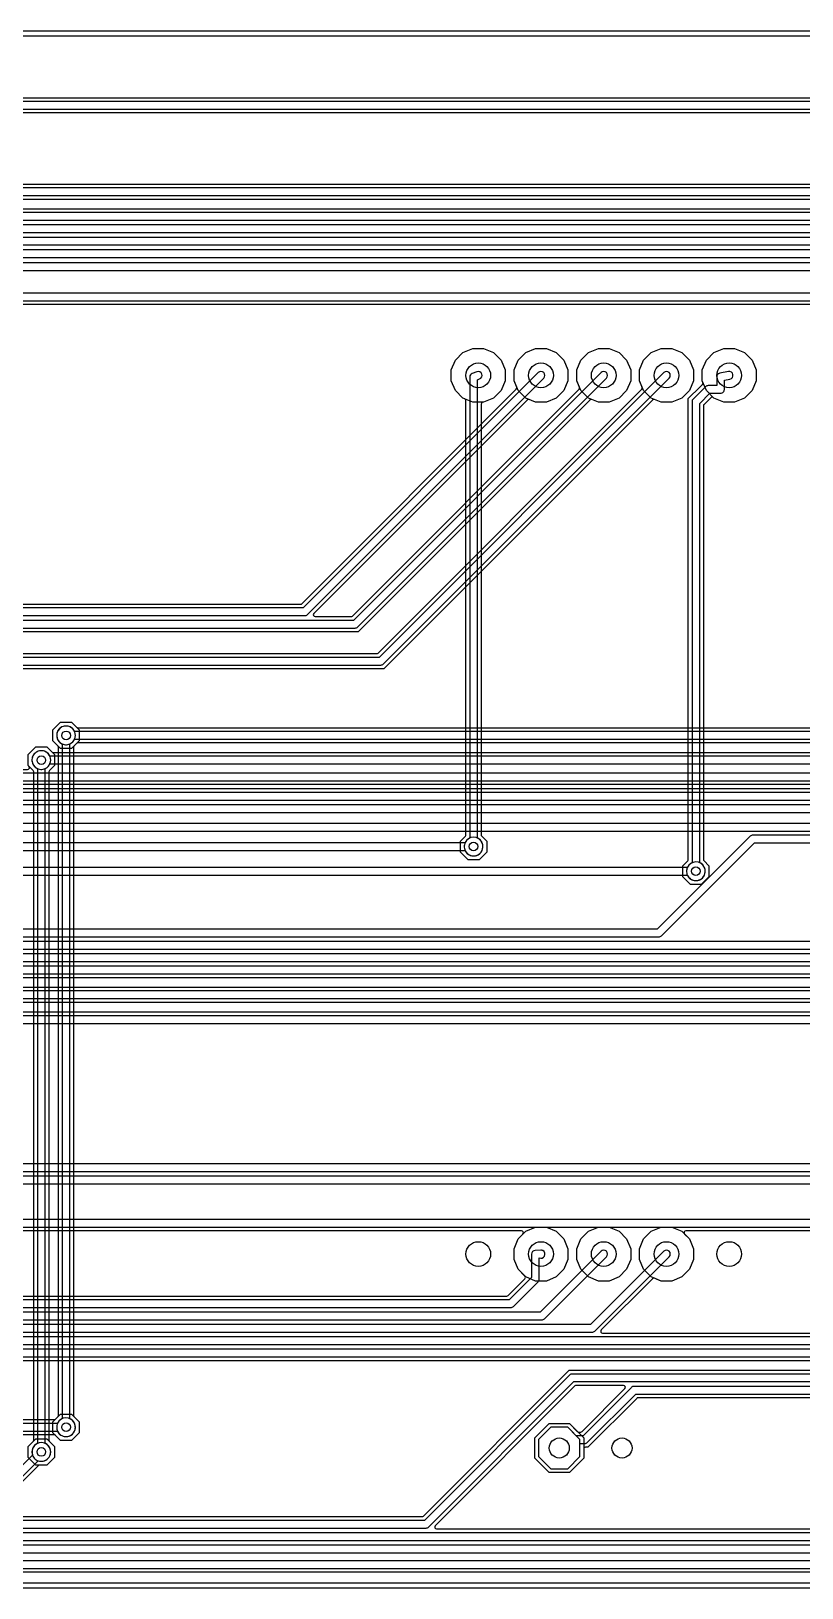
# Model space of a CAD drawing. Header units: millimetres. Extents: x 0 to 185, y 0 to 63.
# Drawn here: x 84.1 to 115.3, y 0 to 63 of the extents above; entities that cross this region are included whole.
import ezdxf

# ---------------------------------------------------------------- set-up
doc = ezdxf.new("R2010")
doc.units = ezdxf.units.MM

msp = doc.modelspace()

# ---------------------------------------------------------------- linework, layer by layer
at = {"layer": '16_copper'}
for points in [[(152, 62.8), (33, 62.8, 0.006542)], [(39.642, 59.443), (48.123, 59.443, 0.668179), (48.177, 59.573), (47.969, 59.78), (47.969, 60.22), (48.28, 60.531), (48.72, 60.531), (48.921, 60.33, 0.198912), (48.975, 60.307), (134.287, 60.307)], [(134.001, 59.693), (48.975, 59.693, 0.198912), (48.921, 59.67), (48.823, 59.573, 0.668179), (48.877, 59.443), (51.582, 59.443), (51.784, 59.241), (52.063, 58.962, 0.374462), (52.163, 58.955), (52.166, 58.958, 0.077256), (52.19, 58.981), (53.01, 58.981), (53.591, 58.4), (53.591, 57.58), (53.01, 56.999), (52.19, 56.999), (51.609, 57.58), (51.609, 58.4, 0.516837), (51.628, 58.527), (51.349, 58.806, 0.198912), (51.295, 58.828), (43.131, 58.828)], [(133.5, 55.655), (55.064, 55.655), (54.854, 55.866, 0.953677), (54.16, 56.168), (54.141, 56.122, 0.634415), (54.634, 55.646), (54.89, 55.39, 0.198912), (55, 55.345), (133.436, 55.345)], [(134.961, 56.193), (55.975, 56.193, 0.198912), (55.921, 56.17), (55.72, 55.969), (55.28, 55.969), (55.161, 56.089, 0.668179), (55.031, 56.035), (55.031, 55.936, 0.198912), (55.053, 55.882), (55.105, 55.83, 0.198912), (55.159, 55.807), (133.627, 55.807)], [(131.5, 55.155), (54.064, 55.155), (53.854, 55.366, 0.953677), (53.16, 55.668), (53.141, 55.622, 0.634415), (53.634, 55.146), (53.89, 54.89, 0.198912), (54, 54.845), (131.436, 54.845)], [(127.042, 53.617), (51.962, 53.617, 0.198912), (51.853, 53.572), (51.436, 53.155), (50.426, 53.155, 0.198912), (50.317, 53.11), (48.833, 51.626, 0.198912), (48.788, 51.517), (48.788, 43.247, 0.198912), (48.833, 43.138), (50.08, 41.89), (50.104, 41.871), (50.132, 41.856), (50.162, 41.848), (50.193, 41.845), (50.224, 41.849, 0.591691), (50.3, 42.11), (49.098, 43.311), (49.098, 51.452), (50.49, 52.845), (51.5, 52.845, 0.198912), (51.61, 52.89), (52.027, 53.307), (126.978, 53.307)], [(126.514, 51.94), (58.599, 51.94, 0.668179)], [(60.926, 37.807), (98.081, 37.807, 0.198912), (98.135, 37.83), (108.811, 48.505, 0.303343), (108.827, 48.589), (108.718, 48.853), (108.718, 49.287), (108.884, 49.689), (109.191, 49.996), (109.593, 50.162), (110.027, 50.162), (110.429, 49.996), (110.736, 49.689), (110.902, 49.287), (110.902, 48.853), (110.736, 48.451), (110.429, 48.144), (110.027, 47.978), (109.593, 47.978), (109.329, 48.087, 0.303343), (109.245, 48.071), (98.57, 37.395), (98.57, 37.395), (98.367, 37.193), (61.159, 37.193, 0.198912)], [(63.926, 39.807), (95.001, 39.807, 0.198912), (95.055, 39.83), (103.731, 48.505, 0.303343), (103.747, 48.589), (103.638, 48.853), (103.638, 49.287), (103.804, 49.689), (104.111, 49.996), (104.513, 50.162), (104.947, 50.162), (105.349, 49.996), (105.656, 49.689), (105.822, 49.287), (105.822, 48.853), (105.656, 48.451), (105.349, 48.144), (104.947, 47.978), (104.513, 47.978), (104.249, 48.087, 0.303343), (104.165, 48.071), (95.532, 39.437, 0.668179), (95.586, 39.307), (97.041, 39.307, 0.198912), (97.095, 39.33), (106.271, 48.505, 0.303343), (106.287, 48.589), (106.178, 48.853), (106.178, 49.287), (106.344, 49.689), (106.651, 49.996), (107.053, 50.162), (107.487, 50.162), (107.889, 49.996), (108.196, 49.689), (108.362, 49.287), (108.362, 48.853), (108.196, 48.451), (107.889, 48.144), (107.487, 47.978), (107.053, 47.978), (106.788, 48.087, 0.303343), (106.705, 48.071), (97.327, 38.693), (61.659, 38.693, 0.198912)], [(60.064, 39.345), (95.16, 39.345, 0.198912), (95.27, 39.39), (104.84, 48.96, 1), (104.62, 49.18), (95.096, 39.655), (60, 39.655, 0.198912)], [(61.064, 37.345), (98.24, 37.345, 0.198912), (98.35, 37.39), (109.92, 48.96, 1), (109.7, 49.18), (98.176, 37.655), (61, 37.655, 0.198912)], [(61.564, 38.845), (97.2, 38.845, 0.198912), (97.31, 38.89), (107.38, 48.96, 1), (107.16, 49.18), (97.136, 39.155), (61.5, 39.155, 0.198912)], [(133.127, 34.193), (85.975, 34.193, 0.198912), (85.921, 34.17), (85.72, 33.969), (85.28, 33.969), (84.969, 34.28), (84.969, 34.72), (85.28, 35.031), (85.72, 35.031), (85.921, 34.83, 0.198912), (85.975, 34.807), (132.841, 34.807, 0.198912)], [(132.936, 34.655), (85.845, 34.655), (85.84, 34.668), (85.815, 34.711), (85.785, 34.75), (85.75, 34.785), (85.711, 34.815), (85.668, 34.84), (85.622, 34.859), (85.574, 34.872), (85.525, 34.878), (85.475, 34.878), (85.426, 34.872), (85.378, 34.859), (85.332, 34.84), (85.289, 34.815), (85.25, 34.785), (85.215, 34.75), (85.185, 34.711), (85.16, 34.668), (85.141, 34.622), (85.128, 34.574), (85.122, 34.525), (85.122, 34.475), (85.128, 34.426), (85.141, 34.378), (85.16, 34.332), (85.185, 34.289), (85.215, 34.25), (85.25, 34.215), (85.289, 34.185), (85.332, 34.16), (85.378, 34.141), (85.426, 34.128), (85.475, 34.122), (85.525, 34.122), (85.574, 34.128, 0.242695), (85.845, 34.345), (133, 34.345, 0.198912)], [(37.546, 33.799), (48.454, 33.799, 0.198912), (48.564, 33.845), (48.811, 34.092), (60.189, 34.092), (62.353, 31.928, 0.198912), (62.462, 31.883), (147.228, 31.883)], [(147.163, 32.193), (62.527, 32.193), (60.362, 34.357, 0.198912), (60.253, 34.402), (48.747, 34.402, 0.198912), (48.638, 34.357), (48.39, 34.109), (37.61, 34.109)], [(39.217, 34.262), (48.296, 34.262, 0.198912), (48.349, 34.284), (48.417, 34.352), (48.417, 34.352), (48.62, 34.555), (60.38, 34.555), (60.583, 34.352), (61.839, 33.095, 0.668179), (61.969, 33.149), (61.969, 33.22), (62.28, 33.531), (62.72, 33.531), (63.031, 33.22, 0.498333), (63.107, 33.122), (83.944, 33.122, 0.668189), (83.998, 33.252), (83.969, 33.28), (83.969, 33.72), (84.28, 34.031), (84.72, 34.031), (84.921, 33.83, 0.198912), (84.975, 33.807), (134.801, 33.807, 0.198912)], [(134.896, 33.655), (84.845, 33.655), (84.84, 33.668), (84.815, 33.711), (84.785, 33.75), (84.75, 33.785), (84.711, 33.815), (84.668, 33.84), (84.622, 33.859), (84.574, 33.872), (84.525, 33.878), (84.475, 33.878), (84.426, 33.872), (84.378, 33.859), (84.332, 33.84), (84.289, 33.815), (84.25, 33.785), (84.215, 33.75), (84.185, 33.711), (84.16, 33.668), (84.141, 33.622), (84.128, 33.574), (84.122, 33.525), (84.122, 33.475), (84.128, 33.426), (84.141, 33.378), (84.16, 33.332), (84.185, 33.289), (84.215, 33.25), (84.25, 33.215), (84.289, 33.185), (84.332, 33.16), (84.378, 33.141), (84.426, 33.128), (84.475, 33.122), (84.525, 33.122), (84.574, 33.128, 0.242695), (84.845, 33.345), (134.96, 33.345, 0.198912)], [(62.686, 32.659), (139.354, 32.659, 0.198912)], [(139.482, 32.507), (62.789, 32.507, 0.975916), (62.767, 32.347), (62.775, 32.345, 0.01577), (62.779, 32.345), (147.069, 32.345, 0.198912)], [(63.564, 28.845), (110.655, 28.845, 0.953672), (111.359, 29.122), (111.34, 29.168, 0.634415), (110.655, 29.155), (63.5, 29.155, 0.198912)], [(128.936, 26.155), (63, 26.155, 0.198912)], [(63.064, 25.845), (129, 25.845, 0.198912)], [(133.936, 25.655), (63.5, 25.655, 0.198912)], [(63.564, 25.345), (134, 25.345, 0.198912)], [(135.525, 24.693), (64.659, 24.693, 0.198912), (64.605, 24.67), (63.595, 23.661, 0.668179), (63.649, 23.531), (63.72, 23.531), (63.921, 23.33, 0.198912), (63.975, 23.307), (131.525, 23.307, 0.198912)], [(135.655, 25.155), (64.5, 25.155, 0.198912)], [(64.564, 24.845), (135.655, 24.845, 0.953672)], [(128.5, 17.155), (68.564, 17.155), (63.11, 22.61, 0.198912), (63, 22.655), (35.724, 22.655), (33.92, 24.46, 1), (33.7, 24.24), (35.55, 22.39, 0.198912), (35.66, 22.345), (62.936, 22.345), (68.39, 16.89, 0.198912), (68.5, 16.845), (128.436, 16.845)], [(68.345, 23.845), (136.655, 23.845, 0.953672)], [(63.845, 22.845), (131.655, 22.845, 0.953672)], [(123.5, 16.655), (57.064, 16.655), (54.11, 19.61, 0.198912), (54, 19.655), (49.064, 19.655), (47.11, 21.61, 0.198912), (47, 21.655), (34.184, 21.655), (33.92, 21.92, 1), (33.7, 21.7), (34.01, 21.39, 0.198912), (34.12, 21.345), (46.936, 21.345), (48.89, 19.39, 0.198912), (49, 19.345), (53.936, 19.345), (56.89, 16.39, 0.198912), (57, 16.345), (123.436, 16.345)], [(125.011, 2.23), (54.489, 2.23), (53.61, 3.11, 0.198912), (53.5, 3.155), (45.064, 3.155), (40.61, 7.61, 0.198912), (40.5, 7.655), (33.9, 7.655), (29.655, 11.9), (29.655, 17.155, 0.953672), (29.378, 17.859), (29.332, 17.84, 0.634415), (29.345, 17.155), (29.345, 11.836, 0.198912), (29.39, 11.726), (33.726, 7.39, 0.198912), (33.836, 7.345), (40.436, 7.345), (44.89, 2.89, 0.198912), (45, 2.845), (53.436, 2.845), (54.315, 1.966, 0.198912), (54.425, 1.92), (125.075, 1.92)], [(75.159, 11.807), (103.341, 11.807, 0.198912), (103.395, 11.83), (104.076, 12.511, 0.414214), (104.076, 12.619), (103.804, 12.891), (103.638, 13.293), (103.638, 13.727), (103.804, 14.129), (103.995, 14.32, 0.668179), (103.941, 14.45), (81.209, 14.45, 0.668179)], [(39.258, 11.523), (47.39, 3.39, 0.198912), (47.5, 3.345), (53.936, 3.345), (54.815, 2.466, 0.198912), (54.925, 2.42), (100.075, 2.42), (100.079, 2.421, 0.191825), (100.185, 2.466), (106.064, 8.345), (141.69, 8.345, 0.198912)], [(141.626, 8.655), (106, 8.655, 0.198912), (105.89, 8.61), (100.011, 2.73), (54.989, 2.73), (54.11, 3.61, 0.198912), (54, 3.655), (47.564, 3.655), (39.388, 11.831)], [(123.436, 10.155), (66.5, 10.155, 0.198912)], [(66.564, 9.845), (123.5, 9.845, 0.198912)], [(136.666, 9.655), (67, 9.655, 0.198912)], [(67.064, 9.345), (136.73, 9.345, 0.198912)], [(136.857, 9.193), (67.159, 9.193, 0.198912)], [(82.501, 2.883), (99.916, 2.883, 0.198912), (99.97, 2.905), (105.873, 8.807), (141.531, 8.807, 0.198912)], [(122.074, 7.693), (108.659, 7.693, 0.198912), (108.605, 7.67), (106.627, 5.693), (106.537, 5.693, 0.414214), (106.461, 5.616), (106.461, 5.25), (105.88, 4.669), (105.06, 4.669), (104.479, 5.25), (104.479, 6.07), (105.06, 6.651), (105.88, 6.651), (106.201, 6.33, 0.198912), (106.255, 6.307), (106.341, 6.307, 0.198912), (106.395, 6.33), (108.128, 8.063, 0.668179), (108.074, 8.193), (106.159, 8.193, 0.198912), (106.105, 8.17), (100.447, 2.513, 0.668179), (100.501, 2.383), (124.916, 2.383, 0.198912)], [(152.5, 8.155), (108.5, 8.155, 0.198912), (108.39, 8.11), (106.436, 6.155), (106.16, 6.155), (105.817, 6.498), (105.123, 6.498), (104.632, 6.007), (104.632, 5.313), (105.123, 4.822), (105.817, 4.822), (106.308, 5.313), (106.308, 5.845), (106.5, 5.845, 0.198912), (106.61, 5.89), (108.564, 7.845), (152.436, 7.845)], [(62.926, 6.807), (85.025, 6.807, 0.198912), (85.079, 6.83), (85.28, 7.031), (85.72, 7.031), (86.031, 6.72), (86.031, 6.28), (85.72, 5.969), (85.28, 5.969), (85.079, 6.17, 0.198912), (85.025, 6.193), (63.159, 6.193, 0.198912)], [(83.969, 5.72), (84.28, 6.031), (84.72, 6.031), (85.031, 5.72), (85.031, 5.28), (84.72, 4.969), (84.436, 4.969, 0.198912), (84.382, 4.947), (82.447, 3.013, 0.668179)], [(127.011, 1.73), (53.989, 1.73), (53.11, 2.61, 0.198912), (53, 2.655), (44.845, 2.655, 0.953672), (44.141, 2.378), (44.16, 2.332, 0.634415), (44.845, 2.345), (52.936, 2.345), (53.815, 1.466, 0.198912), (53.925, 1.42), (127.075, 1.42)], [(150.083, 0.635), (53.43, 0.635), (53.227, 0.838), (53.227, 0.838), (52.895, 1.17, 0.198912), (52.841, 1.193), (46.975, 1.193, 0.198912)]]:
    msp.add_lwpolyline(points, format="xyb", dxfattribs=at)
for points in [[(143.384, 50.659, 0.591691), (143.46, 50.92), (134.27, 60.11, 0.198912), (134.16, 60.155), (48.845, 60.155, 0.953672), (48.141, 59.878), (48.16, 59.832, 0.634415), (48.845, 59.845), (134.096, 59.845), (143.24, 50.7), (143.264, 50.681), (143.292, 50.666), (143.322, 50.658), (143.353, 50.655)], [(140.844, 50.659, 0.591691), (140.92, 50.92), (135.23, 56.61, 0.198912), (135.12, 56.655), (55.845, 56.655, 0.953672), (55.141, 56.378), (55.16, 56.332, 0.634415), (55.845, 56.345), (135.056, 56.345), (140.7, 50.7), (140.724, 50.681), (140.752, 50.666), (140.782, 50.658), (140.813, 50.655)], [(133.224, 50.659, 0.591691), (133.3, 50.92), (129.61, 54.61, 0.198912), (129.5, 54.655), (53.064, 54.655), (52.854, 54.866, 0.953677), (52.16, 55.168), (52.141, 55.122, 0.634415), (52.634, 54.646), (52.89, 54.39, 0.198912), (53, 54.345), (129.436, 54.345), (133.08, 50.7), (133.104, 50.681), (133.132, 50.666), (133.162, 50.658), (133.193, 50.655)], [(130.684, 50.659, 0.591691), (130.76, 50.92), (127.57, 54.11, 0.198912), (127.46, 54.155), (51.845, 54.155, 0.953672), (51.141, 53.878), (51.16, 53.832, 0.634415), (51.845, 53.845), (127.396, 53.845), (130.54, 50.7), (130.564, 50.681), (130.592, 50.666), (130.622, 50.658), (130.653, 50.655)], [(128.144, 50.659, 0.591691), (128.22, 50.92), (126.782, 52.357, 0.198912), (126.673, 52.402), (51.437, 52.402, 0.198912), (51.328, 52.357), (50.08, 51.11, 1), (50.3, 50.89), (51.501, 52.092), (126.609, 52.092), (128, 50.7), (128.024, 50.681), (128.052, 50.666), (128.082, 50.658), (128.113, 50.655)], [(149.732, 31.383, 0.191825), (149.837, 31.428), (155.11, 36.7, 1), (154.89, 36.92), (149.663, 31.693), (28.027, 31.693), (26.61, 33.11, 0.198912), (26.5, 33.155), (26.19, 33.155, 0.937845), (26.17, 32.846), (26.19, 32.845), (26.436, 32.845), (27.853, 31.428, 0.198912), (27.962, 31.383), (149.728, 31.383)], [(60.257, 28.598, 0.191825), (60.362, 28.643), (62.337, 30.618), (134.083, 30.618), (135.62, 29.08, 1), (135.84, 29.3), (134.257, 30.882, 0.198912), (134.147, 30.928), (62.273, 30.928, 0.198912), (62.163, 30.882), (60.189, 28.908), (35.311, 28.908), (34.11, 30.11, 0.198912), (34, 30.155), (33.81, 30.155, 0.937845), (33.79, 29.846), (33.81, 29.845), (33.936, 29.845), (35.138, 28.643, 0.198912), (35.247, 28.598), (60.253, 28.598)], [(59.004, 25.345, 0.191825), (59.11, 25.39), (63.564, 29.845), (101.655, 29.845, 0.953672), (102.359, 30.122), (102.34, 30.168, 0.634415), (101.655, 30.155), (63.5, 30.155, 0.198912), (63.39, 30.11), (58.936, 25.655), (52.064, 25.655), (50.61, 27.11, 0.198912), (50.5, 27.155), (50.19, 27.155, 0.937845), (50.17, 26.846), (50.19, 26.845), (50.436, 26.845), (51.89, 25.39, 0.198912), (52, 25.345), (59, 25.345)], [(59.504, 23.845, 0.191825), (59.61, 23.89), (62.064, 26.345), (109.5, 26.345, 0.198912), (109.61, 26.39), (113.374, 30.155), (129.466, 30.155), (130.54, 29.08, 1), (130.76, 29.3), (129.639, 30.42, 0.198912), (129.53, 30.465), (113.31, 30.465, 0.198912), (113.201, 30.42), (109.436, 26.655), (62, 26.655, 0.198912), (61.89, 26.61), (59.436, 24.155), (57.81, 24.155, 0.937845), (57.79, 23.846), (57.81, 23.845), (59.5, 23.845)], [(67.78, 23.469), (67.469, 23.78), (67.469, 24.22), (67.78, 24.531), (68.22, 24.531), (68.421, 24.33, 0.198912), (68.475, 24.307), (136.525, 24.307, 0.198912), (136.579, 24.33), (136.78, 24.531), (137.22, 24.531), (137.531, 24.22), (137.531, 23.78), (137.22, 23.469), (136.78, 23.469), (136.579, 23.67, 0.198912), (136.525, 23.693), (68.475, 23.693, 0.198912), (68.421, 23.67), (68.22, 23.469)], [(147.422, 12.453, 0.191825), (147.527, 12.498), (149.11, 14.08, 1), (148.89, 14.3), (147.353, 12.762), (126.457, 12.762), (124.352, 14.867, 0.198912), (124.243, 14.912), (72.257, 14.912, 0.198912), (72.148, 14.867), (71.189, 13.908), (34.311, 13.908), (33.92, 14.3, 1), (33.7, 14.08), (34.138, 13.643, 0.198912), (34.247, 13.598), (71.253, 13.598, 0.198912), (71.362, 13.643), (72.321, 14.602), (124.179, 14.602), (126.283, 12.498, 0.198912), (126.393, 12.452), (147.417, 12.452)], [(123.35, 10.309, 0.169977), (123.395, 10.33), (125.256, 12.19), (126.191, 12.19, 0.668179), (126.245, 12.32), (126.063, 12.502), (124.138, 14.427, 0.198912), (124.084, 14.45), (110.599, 14.45, 0.668179), (110.545, 14.32), (110.736, 14.129), (110.902, 13.727), (110.902, 13.293), (110.736, 12.891), (110.429, 12.584), (110.027, 12.418), (109.593, 12.418), (109.329, 12.527, 0.303343), (109.245, 12.511), (107.172, 10.437, 0.668179), (107.226, 10.307), (123.341, 10.307)], [(60.257, 4.598, 0.191825), (60.362, 4.643), (66.064, 10.345), (106.8, 10.345, 0.198912), (106.91, 10.39), (109.92, 13.4, 1), (109.7, 13.62), (106.736, 10.655), (66, 10.655, 0.198912), (65.89, 10.61), (60.189, 4.908), (57.358, 4.908), (56.718, 5.548), (56.718, 7.689), (57.92, 8.89, 1), (57.7, 9.11), (56.453, 7.862, 0.198912), (56.408, 7.753), (56.408, 5.483, 0.198912), (56.453, 5.374), (57.184, 4.643, 0.198912), (57.293, 4.598), (60.253, 4.598)], [(103.504, 11.345, 0.191825), (103.61, 11.39), (104.61, 12.39, 0.198912), (104.655, 12.5), (104.655, 13.352, 0.978051), (104.802, 13.647), (104.774, 13.659, 0.082467), (104.723, 13.665), (104.493, 13.655, 0.401546), (104.345, 13.5), (104.345, 12.564), (103.436, 11.655), (75.064, 11.655), (74.61, 12.11, 0.198912), (74.5, 12.155), (57.81, 12.155, 0.937845), (57.79, 11.846), (57.81, 11.845), (74.436, 11.845), (74.89, 11.39, 0.198912), (75, 11.345), (103.5, 11.345)], [(58.004, 5.845, 0.191825), (58.11, 5.89), (63.064, 10.845), (104.76, 10.845, 0.198912), (104.87, 10.89), (107.38, 13.4, 1), (107.16, 13.62), (104.696, 11.155), (63, 11.155, 0.198912), (62.89, 11.11), (57.936, 6.155), (57.81, 6.155, 0.937845), (57.79, 5.846), (57.81, 5.845), (58, 5.845)], [(60.042, 3.383, 0.191825), (60.147, 3.428), (63.064, 6.345), (85.155, 6.345, 0.953672), (85.859, 6.622), (85.84, 6.668, 0.634415), (85.155, 6.655), (63, 6.655, 0.198912), (62.89, 6.61), (59.973, 3.693), (57.373, 3.693), (52.155, 8.91), (52.155, 10.19, 0.198912), (52.11, 10.3), (50.3, 12.11, 1), (50.08, 11.89), (51.845, 10.126), (51.845, 8.846, 0.198912), (51.89, 8.736), (57.199, 3.428, 0.198912), (57.308, 3.383), (60.038, 3.383)], [(82.042, 2.883, 0.191825), (82.147, 2.928), (84.366, 5.146, 0.953677), (84.668, 5.84), (84.622, 5.859, 0.634415), (84.146, 5.366), (81.973, 3.193), (55.527, 3.193), (53.61, 5.11, 0.198912), (53.5, 5.155), (51.254, 5.155), (50.3, 6.11, 1), (50.08, 5.89), (51.08, 4.89, 0.198912), (51.19, 4.845), (53.436, 4.845), (55.353, 2.928, 0.198912), (55.462, 2.883), (82.038, 2.883)], [(150.574, 0.628, 1), (150.426, 1.372), (150.378, 1.359, 0.250549), (150.135, 1.098), (53.621, 1.098), (53.11, 1.61, 0.198912), (53, 1.655), (46.845, 1.655, 0.953672), (46.141, 1.378), (46.16, 1.332, 0.634415), (46.845, 1.345), (52.936, 1.345), (53.448, 0.833, 0.198912), (53.557, 0.788), (150.186, 0.788), (150.215, 0.75), (150.25, 0.715), (150.289, 0.685), (150.332, 0.66), (150.378, 0.641), (150.426, 0.628), (150.475, 0.622), (150.525, 0.622)]]:
    msp.add_lwpolyline(points, format="xyb", close=True, dxfattribs=at)
for points in [[(55.975, 56.807), (135.247, 56.807)], [(139.29, 32.969), (62.877, 32.969)], [(136.655, 24.155), (68.345, 24.155)], [(131.655, 23.155), (63.845, 23.155)], [(0.276, 0.2), (184.724, 0.2)]]:
    msp.add_lwpolyline(points, dxfattribs=at)
for points in [[(101.973, 47.978), (101.571, 48.144), (101.264, 48.451), (101.098, 48.853), (101.098, 49.287), (101.264, 49.689), (101.571, 49.996), (101.973, 50.162), (102.407, 50.162), (102.809, 49.996), (103.116, 49.689), (103.282, 49.287), (103.282, 48.853), (103.116, 48.451), (102.809, 48.144), (102.407, 47.978)], [(112.133, 47.978), (111.731, 48.144), (111.424, 48.451), (111.258, 48.853), (111.258, 49.287), (111.424, 49.689), (111.731, 49.996), (112.133, 50.162), (112.567, 50.162), (112.969, 49.996), (113.276, 49.689), (113.442, 49.287), (113.442, 48.853), (113.276, 48.451), (112.969, 48.144), (112.567, 47.978)]]:
    msp.add_lwpolyline(points, close=True, dxfattribs=at)
at = {"layer": '1_copper'}
msp.add_lwpolyline([(152, 62.8), (33, 62.8, 0.006542)], format="xyb", dxfattribs=at)
for points in [[(101.78, 29.469), (101.469, 29.78), (101.469, 30.22), (101.67, 30.421, 0.198912), (101.693, 30.475), (101.693, 48.043, 0.303351), (101.646, 48.113), (101.571, 48.144), (101.264, 48.451), (101.098, 48.853), (101.098, 49.287), (101.264, 49.689), (101.571, 49.996), (101.973, 50.162), (102.407, 50.162), (102.809, 49.996), (103.116, 49.689), (103.282, 49.287), (103.282, 48.853), (103.116, 48.451), (102.809, 48.144), (102.407, 47.978, 0.505393), (102.307, 47.902), (102.307, 30.475, 0.198912), (102.33, 30.421), (102.531, 30.22), (102.531, 29.78), (102.22, 29.469)], [(110.78, 28.469), (110.469, 28.78), (110.469, 29.22), (110.67, 29.421, 0.198912), (110.693, 29.475), (110.693, 48.127), (111.17, 48.605), (111.269, 48.703, 0.303343), (111.285, 48.786), (111.258, 48.853), (111.258, 49.287), (111.424, 49.689), (111.731, 49.996), (112.133, 50.162), (112.567, 50.162), (112.969, 49.996), (113.276, 49.689), (113.442, 49.287), (113.442, 48.853), (113.276, 48.451), (112.969, 48.144), (112.567, 47.978), (112.133, 47.978), (111.731, 48.144, 0.5348), (111.601, 48.166), (111.33, 47.895, 0.198912), (111.307, 47.841), (111.307, 29.475, 0.198912), (111.33, 29.421), (111.531, 29.22), (111.531, 28.78), (111.22, 28.469)], [(102.074, 29.628, 0.730327), (102.155, 30.345), (102.155, 48.892), (102.244, 48.925, 1), (102.136, 49.215), (101.946, 49.145, 0.314221), (101.845, 49), (101.845, 30.345), (101.832, 30.34), (101.789, 30.315), (101.75, 30.285), (101.715, 30.25), (101.685, 30.211), (101.66, 30.168), (101.641, 30.122), (101.628, 30.074), (101.622, 30.025), (101.622, 29.975), (101.628, 29.926), (101.641, 29.878), (101.66, 29.832), (101.685, 29.789), (101.715, 29.75), (101.75, 29.715), (101.789, 29.685), (101.832, 29.66), (101.878, 29.641), (101.926, 29.628), (101.975, 29.622), (102.025, 29.622)], [(111.074, 28.628, 0.730327), (111.155, 29.345), (111.155, 47.936), (111.564, 48.345), (112, 48.345, 0.414214), (112.155, 48.5), (112.155, 48.873), (112.38, 48.918, 1), (112.32, 49.222), (111.97, 49.152, 0.357513), (111.845, 49), (111.845, 48.655), (111.5, 48.655, 0.198912), (111.39, 48.61), (110.89, 48.11, 0.198912), (110.845, 48), (110.845, 29.345), (110.832, 29.34), (110.789, 29.315), (110.75, 29.285), (110.715, 29.25), (110.685, 29.211), (110.66, 29.168), (110.641, 29.122), (110.628, 29.074), (110.622, 29.025), (110.622, 28.975), (110.628, 28.926), (110.641, 28.878), (110.66, 28.832), (110.685, 28.789), (110.715, 28.75), (110.75, 28.715), (110.789, 28.685), (110.832, 28.66), (110.878, 28.641), (110.926, 28.628), (110.975, 28.622), (111.025, 28.622)], [(85.28, 5.969), (84.969, 6.28), (84.969, 6.72), (85.17, 6.921, 0.198912), (85.193, 6.975), (85.193, 34.025, 0.198912), (85.17, 34.079), (84.969, 34.28), (84.969, 34.72), (85.28, 35.031), (85.72, 35.031), (86.031, 34.72), (86.031, 34.28), (85.83, 34.079, 0.198912), (85.807, 34.025), (85.807, 6.975, 0.198912), (85.83, 6.921), (86.031, 6.72), (86.031, 6.28), (85.72, 5.969)], [(85.574, 6.128, 0.730327), (85.655, 6.845), (85.655, 34.155, 0.953672), (85.378, 34.859), (85.332, 34.84, 0.634415), (85.345, 34.155), (85.345, 6.845), (85.332, 6.84), (85.289, 6.815), (85.25, 6.785), (85.215, 6.75), (85.185, 6.711), (85.16, 6.668), (85.141, 6.622), (85.128, 6.574), (85.122, 6.525), (85.122, 6.475), (85.128, 6.426), (85.141, 6.378), (85.16, 6.332), (85.185, 6.289), (85.215, 6.25), (85.25, 6.215), (85.289, 6.185), (85.332, 6.16), (85.378, 6.141), (85.426, 6.128), (85.475, 6.122), (85.525, 6.122)], [(84.28, 4.969), (83.969, 5.28), (83.969, 5.72), (84.17, 5.921, 0.198912), (84.193, 5.975), (84.193, 33.025, 0.198912), (84.17, 33.079), (83.969, 33.28), (83.969, 33.72), (84.28, 34.031), (84.72, 34.031), (85.031, 33.72), (85.031, 33.28), (84.83, 33.079, 0.198912), (84.807, 33.025), (84.807, 5.975, 0.198912), (84.83, 5.921), (85.031, 5.72), (85.031, 5.28), (84.72, 4.969)], [(84.574, 5.128, 0.730327), (84.655, 5.845), (84.655, 33.155, 0.953672), (84.378, 33.859), (84.332, 33.84, 0.634415), (84.345, 33.155), (84.345, 5.845), (84.332, 5.84), (84.289, 5.815), (84.25, 5.785), (84.215, 5.75), (84.185, 5.711), (84.16, 5.668), (84.141, 5.622), (84.128, 5.574), (84.122, 5.525), (84.122, 5.475), (84.128, 5.426), (84.141, 5.378), (84.16, 5.332), (84.185, 5.289), (84.215, 5.25), (84.25, 5.215), (84.289, 5.185), (84.332, 5.16), (84.378, 5.141), (84.426, 5.128), (84.475, 5.122), (84.525, 5.122)]]:
    msp.add_lwpolyline(points, format="xyb", close=True, dxfattribs=at)
for points in [[(104.513, 47.978), (104.111, 48.144), (103.804, 48.451), (103.638, 48.853), (103.638, 49.287), (103.804, 49.689), (104.111, 49.996), (104.513, 50.162), (104.947, 50.162), (105.349, 49.996), (105.656, 49.689), (105.822, 49.287), (105.822, 48.853), (105.656, 48.451), (105.349, 48.144), (104.947, 47.978)], [(107.053, 47.978), (106.651, 48.144), (106.344, 48.451), (106.178, 48.853), (106.178, 49.287), (106.344, 49.689), (106.651, 49.996), (107.053, 50.162), (107.487, 50.162), (107.889, 49.996), (108.196, 49.689), (108.362, 49.287), (108.362, 48.853), (108.196, 48.451), (107.889, 48.144), (107.487, 47.978)], [(109.593, 47.978), (109.191, 48.144), (108.884, 48.451), (108.718, 48.853), (108.718, 49.287), (108.884, 49.689), (109.191, 49.996), (109.593, 50.162), (110.027, 50.162), (110.429, 49.996), (110.736, 49.689), (110.902, 49.287), (110.902, 48.853), (110.736, 48.451), (110.429, 48.144), (110.027, 47.978)], [(104.513, 12.418), (104.111, 12.584), (103.804, 12.891), (103.638, 13.293), (103.638, 13.727), (103.804, 14.129), (104.111, 14.436), (104.513, 14.602), (104.947, 14.602), (105.349, 14.436), (105.656, 14.129), (105.822, 13.727), (105.822, 13.293), (105.656, 12.891), (105.349, 12.584), (104.947, 12.418)], [(107.053, 12.418), (106.651, 12.584), (106.344, 12.891), (106.178, 13.293), (106.178, 13.727), (106.344, 14.129), (106.651, 14.436), (107.053, 14.602), (107.487, 14.602), (107.889, 14.436), (108.196, 14.129), (108.362, 13.727), (108.362, 13.293), (108.196, 12.891), (107.889, 12.584), (107.487, 12.418)], [(109.593, 12.418), (109.191, 12.584), (108.884, 12.891), (108.718, 13.293), (108.718, 13.727), (108.884, 14.129), (109.191, 14.436), (109.593, 14.602), (110.027, 14.602), (110.429, 14.436), (110.736, 14.129), (110.902, 13.727), (110.902, 13.293), (110.736, 12.891), (110.429, 12.584), (110.027, 12.418)], [(105.06, 4.669), (104.479, 5.25), (104.479, 6.07), (105.06, 6.651), (105.88, 6.651), (106.461, 6.07), (106.461, 5.25), (105.88, 4.669)], [(106.308, 5.313), (106.308, 6.007), (105.817, 6.498), (105.123, 6.498), (104.632, 6.007), (104.632, 5.313), (105.123, 4.822), (105.817, 4.822)]]:
    msp.add_lwpolyline(points, close=True, dxfattribs=at)
msp.add_lwpolyline([(0.276, 0.2), (184.724, 0.2)], dxfattribs=at)
at = {"layer": 'drills_PTH'}
for centre, radius in [((102.19, 49.07), 0.5), ((104.73, 49.07), 0.5), ((107.27, 49.07), 0.5), ((109.81, 49.07), 0.5), ((112.35, 49.07), 0.5), ((102.19, 13.51), 0.5), ((104.73, 13.51), 0.5), ((107.27, 13.51), 0.5), ((109.81, 13.51), 0.5), ((112.35, 13.51), 0.5), ((105.47, 5.66), 0.406), ((108.01, 5.66), 0.406)]:
    msp.add_circle(centre, radius, dxfattribs=at)
at = {"layer": 'drills_via_1_16'}
for centre in [(85.5, 34.5), (84.5, 33.5), (102, 30), (111, 29), (85.5, 6.5), (84.5, 5.5)]:
    msp.add_circle(centre, 0.175, dxfattribs=at)
at = {"layer": 'outline'}
msp.add_lwpolyline([(152, 63), (33, 63), (30.124, 62.874), (27.27, 62.499), (24.459, 61.876), (21.713, 61.01), (19.054, 59.908), (16.5, 58.579), (14.072, 57.032), (11.788, 55.279), (9.665, 53.335), (7.721, 51.212), (5.968, 48.928), (4.421, 46.5), (3.092, 43.946), (1.99, 41.287), (1.124, 38.541), (0.501, 35.73), (0.126, 32.876), (0, 30), (0, 0), (0, 0), (185, 0)], dxfattribs=at)

doc.saveas('drawing.dxf')
